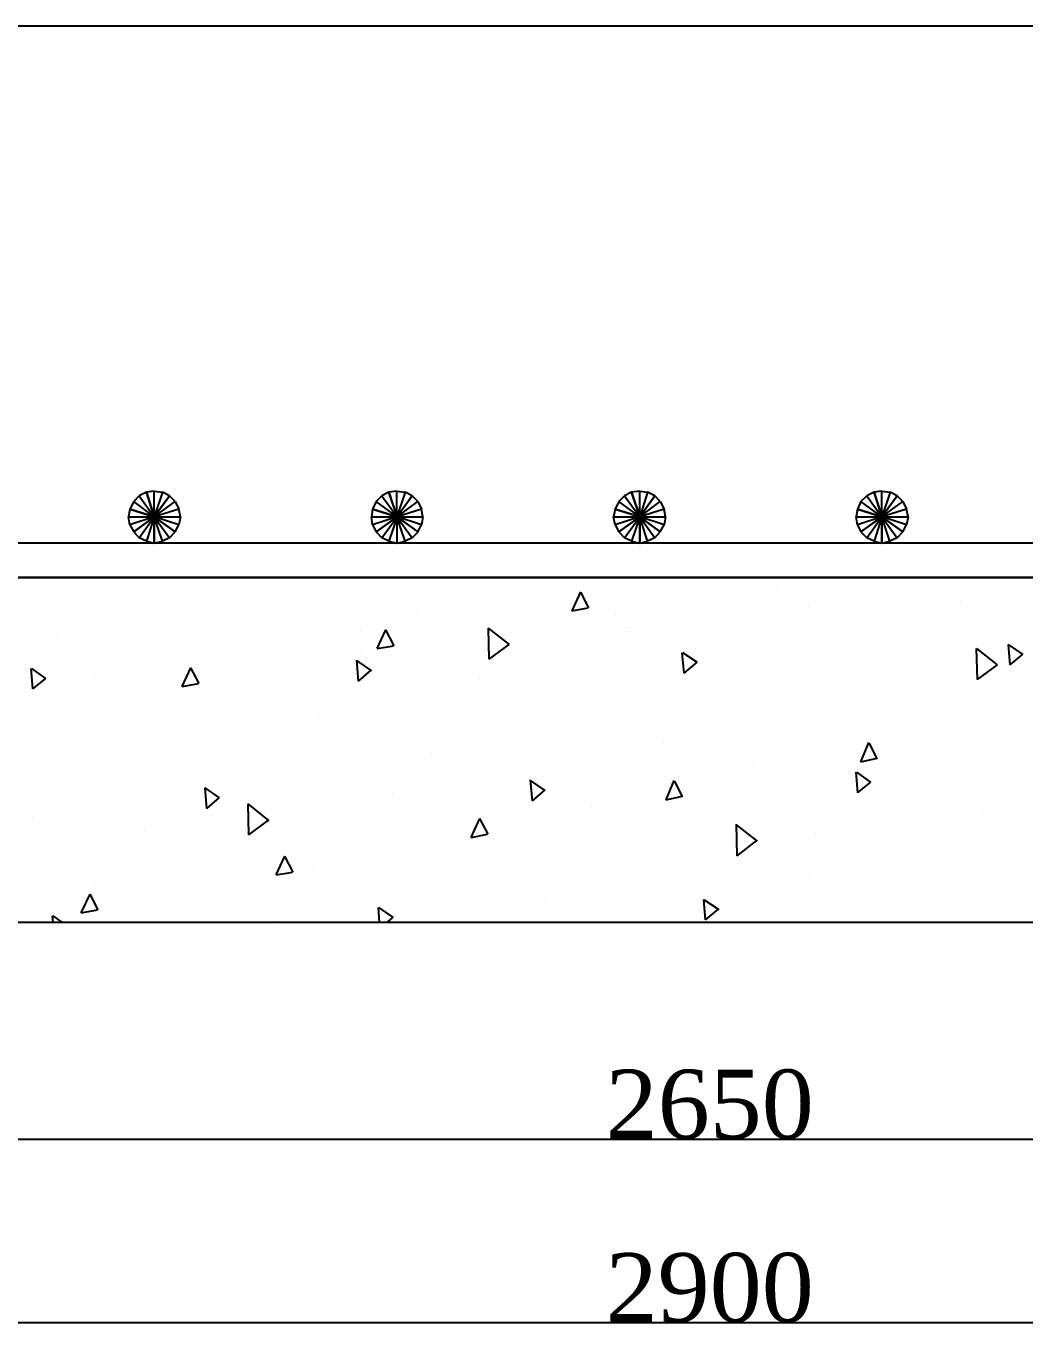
# Model space of a CAD drawing. Header units: millimetres. Extents: x -23396 to 106750, y 116 to 66281.
# Drawn here: x 30090 to 33712, y 57027 to 61775 of the extents above; entities that cross this region are included whole.
import ezdxf

# ---------------------------------------------------------------- set-up
doc = ezdxf.new("R2010")
doc.units = ezdxf.units.MM
doc.styles.add('Century Gothic$001H0', font='cent.shx')
doc.dimstyles.new('Copy of ISO-25', dxfattribs={"dimtxt": 250, "dimasz": 80, "dimexe": 1.25, "dimexo": 0.625, "dimtad": 1, "dimtxsty": 'Century Gothic$001H0', "dimblk": 'ARCHTICK', "dimcen": 2.5, "dimadec": 0, "dimazin": 0, "dimtfac": 1, "dimtmove": 0, "dimatfit": 3, "dimfxl": 1, "dimarcsym": 0})

# ---------------------------------------------------------------- blocks, each defined once
blk = doc.blocks.new('_ArchTick')
at = {"color": 0, "linetype": 'ByBlock', "const_width": 0.15}
blk.add_lwpolyline([(-0.5, -0.5), (0.5, 0.5)], dxfattribs=at)
blk = doc.blocks.new('*D56')
at = {"color": 0, "lineweight": -2, "transparency": 16777216}
for p, q in [((25819.2, 58523.4), (25819.2, 57069.7)), ((39319.3, 58523.4), (39319.3, 57069.7)), ((25819.2, 57071), (39319.3, 57071))]:
    blk.add_line(p, q, dxfattribs=at)
at = {"layer": 'Defpoints', "color": 0, "transparency": 16777216}
for p in [(25819.2, 58524), (39319.3, 58524), (39319.3, 57071)]:
    blk.add_point(p, dxfattribs=at)
at = {"color": 0, "lineweight": -2, "transparency": 16777216, "xscale": 80, "yscale": 80, "zscale": 80, "rotation": 180}
blk.add_blockref('_ArchTick', (25819.2, 57071), dxfattribs=at)
at = {"color": 0, "lineweight": -2, "transparency": 16777216, "xscale": 80, "yscale": 80, "zscale": 80}
blk.add_blockref('_ArchTick', (39319.3, 57071), dxfattribs=at)
at = {"color": 0, "transparency": 16777216, "insert": (32569.2, 57196.6), "char_height": 250, "attachment_point": 5, "style": 'Century Gothic$001H0'}
blk.add_mtext('2900', dxfattribs=at)
blk = doc.blocks.new('*D57')
at = {"color": 0, "lineweight": -2, "transparency": 16777216}
for p, q in [((26443.6, 59774.4), (26443.6, 57735.2)), ((38694.9, 59774.4), (38694.9, 57735.2)), ((26443.6, 57736.5), (38694.9, 57736.5))]:
    blk.add_line(p, q, dxfattribs=at)
at = {"layer": 'Defpoints', "color": 0, "transparency": 16777216}
for p in [(26443.6, 59775), (38694.9, 59775), (38694.9, 57736.5)]:
    blk.add_point(p, dxfattribs=at)
at = {"color": 0, "lineweight": -2, "transparency": 16777216, "xscale": 80, "yscale": 80, "zscale": 80, "rotation": 180}
blk.add_blockref('_ArchTick', (26443.6, 57736.5), dxfattribs=at)
at = {"color": 0, "lineweight": -2, "transparency": 16777216, "xscale": 80, "yscale": 80, "zscale": 80}
blk.add_blockref('_ArchTick', (38694.9, 57736.5), dxfattribs=at)
at = {"color": 0, "transparency": 16777216, "insert": (32569.2, 57862.1), "char_height": 250, "attachment_point": 5, "style": 'Century Gothic$001H0'}
blk.add_mtext('2650', dxfattribs=at)

msp = doc.modelspace()

# ---------------------------------------------------------------- linework, layer by layer
at = {"color": 0}
for p, q in [((38694.852, 61775.228), (26443.602, 61775.228)), ((30480.052, 60050.128), (30499.102, 60071.278)), ((30480.052, 60050.128), (30499.102, 60071.278)), ((30526.452, 60083.978), (30499.102, 60071.278)), ((30526.452, 60083.978), (30499.102, 60071.278)), ((30499.102, 60071.278), (30554.152, 59995.078)), ((30499.102, 60071.278), (30554.152, 59995.078)), ((30499.102, 60071.278), (30554.152, 59995.078)), ((30499.102, 60071.278), (30554.152, 59995.078)), ((30553.952, 60088.228), (30526.452, 60083.828)), ((30553.952, 60088.228), (30526.452, 60083.828)), ((30554.152, 59995.078), (30526.452, 60083.978)), ((30554.152, 59995.078), (30526.452, 60083.978)), ((30526.452, 60083.828), (30553.952, 59994.928)), ((30553.952, 59994.928), (30553.952, 60088.228)), ((30553.952, 60088.228), (30583.802, 60083.828)), ((30553.952, 59994.928), (30553.952, 60088.228)), ((30553.952, 59994.928), (30553.952, 60088.228)), ((30553.952, 60088.228), (30583.802, 60083.828)), ((30553.952, 59994.928), (30553.952, 60088.228)), ((30583.802, 60083.828), (30553.952, 59994.928)), ((30583.802, 60083.828), (30553.952, 59994.928)), ((30583.802, 60083.828), (30553.952, 59994.928)), ((30583.802, 60083.828), (30553.952, 59994.928)), ((30609.202, 60071.278), (30553.952, 59995.078)), ((30553.952, 59994.928), (30609.002, 60071.278)), ((30553.952, 59994.928), (30609.002, 60071.278)), ((30609.002, 60071.278), (30583.802, 60083.828)), ((30609.002, 60071.278), (30583.802, 60083.828)), ((30630.152, 60050.128), (30609.202, 60071.278)), ((30630.152, 60050.128), (30609.202, 60071.278)), ((31358.652, 60050.128), (31379.802, 60071.278)), ((31358.652, 60050.128), (31379.802, 60071.278)), ((31405.202, 60084.178), (31379.802, 60071.278)), ((31405.202, 60084.178), (31379.802, 60071.278)), ((31379.802, 60071.278), (31434.852, 59995.278)), ((31379.802, 60071.278), (31434.852, 59995.278)), ((31379.802, 60071.278), (31434.852, 59995.278)), ((31379.802, 60071.278), (31434.852, 59995.278)), ((31434.702, 60088.228), (31405.052, 60083.828)), ((31434.702, 60088.228), (31405.052, 60083.828)), ((31405.052, 60083.828), (31434.702, 59995.078)), ((31434.852, 59995.278), (31405.202, 60084.178)), ((31434.852, 59995.278), (31405.202, 60084.178)), ((31434.702, 59995.078), (31434.702, 60088.228)), ((31434.702, 60088.228), (31464.302, 60083.828)), ((31434.702, 59995.078), (31434.702, 60088.228)), ((31434.702, 59995.078), (31434.702, 60088.228)), ((31434.702, 60088.228), (31464.302, 60083.828)), ((31434.702, 59995.078), (31434.702, 60088.228)), ((31464.302, 60083.828), (31434.702, 59995.078)), ((31464.302, 60083.828), (31434.702, 59995.078)), ((31464.302, 60083.828), (31434.702, 59995.078)), ((31464.302, 60083.828), (31434.702, 59995.078)), ((31434.702, 59995.078), (31489.702, 60071.278)), ((31434.702, 59995.078), (31489.702, 60071.278)), ((31489.902, 60071.478), (31434.852, 59995.078)), ((31489.702, 60071.278), (31464.302, 60083.828)), ((31489.702, 60071.278), (31464.302, 60083.828)), ((31510.902, 60050.128), (31489.902, 60071.478)), ((31510.902, 60050.128), (31489.902, 60071.478)), ((32239.002, 60049.928), (32260.202, 60071.278)), ((32239.002, 60049.928), (32260.202, 60071.278)), ((32285.602, 60083.828), (32260.202, 60071.278)), ((32285.602, 60083.828), (32260.202, 60071.278)), ((32260.202, 60071.278), (32315.202, 59995.078)), ((32260.202, 60071.278), (32315.202, 59995.078)), ((32260.202, 60071.278), (32315.202, 59995.078)), ((32260.202, 60071.278), (32315.202, 59995.078)), ((32315.202, 59995.078), (32285.602, 60083.828)), ((32315.202, 59995.078), (32285.602, 60083.828)), ((32315.202, 60088.228), (32285.752, 60084.178)), ((32315.202, 60088.228), (32285.752, 60084.178)), ((32285.752, 60084.178), (32315.202, 59995.078)), ((32315.202, 59995.078), (32315.202, 60088.228)), ((32315.202, 60088.228), (32342.902, 60084.178)), ((32315.202, 59995.078), (32315.202, 60088.228)), ((32315.202, 59995.078), (32315.202, 60088.228)), ((32315.202, 60088.228), (32342.902, 60084.178)), ((32315.202, 59995.078), (32315.202, 60088.228)), ((32342.902, 60084.178), (32315.202, 59995.078)), ((32342.902, 60084.178), (32315.202, 59995.078)), ((32342.902, 60084.178), (32315.202, 59995.078)), ((32342.902, 60084.178), (32315.202, 59995.078)), ((32370.252, 60071.278), (32315.202, 59995.078)), ((32315.202, 59995.078), (32370.252, 60071.278)), ((32315.202, 59995.078), (32370.252, 60071.278)), ((32370.252, 60071.278), (32342.902, 60084.178)), ((32370.252, 60071.278), (32342.902, 60084.178)), ((32389.302, 60049.928), (32370.252, 60071.278)), ((32389.302, 60049.928), (32370.252, 60071.278)), ((33117.252, 60050.128), (33138.602, 60071.128)), ((33117.252, 60050.128), (33138.602, 60071.128)), ((33165.952, 60083.978), (33138.602, 60071.128)), ((33165.952, 60083.978), (33138.602, 60071.128)), ((33138.602, 60071.128), (33193.452, 59994.928)), ((33138.602, 60071.128), (33193.452, 59994.928)), ((33138.602, 60071.128), (33193.452, 59994.928)), ((33138.602, 60071.128), (33193.452, 59994.928)), ((33193.452, 59994.928), (33165.952, 60083.978)), ((33193.452, 59994.928), (33165.952, 60083.978)), ((33193.652, 60088.228), (33166.302, 60083.978)), ((33193.652, 60088.228), (33166.302, 60083.978)), ((33166.302, 60083.978), (33193.652, 59995.278)), ((33193.652, 59995.278), (33193.652, 60088.228)), ((33193.652, 60088.228), (33223.452, 60083.978)), ((33193.652, 59995.278), (33193.652, 60088.228)), ((33193.652, 59995.278), (33193.652, 60088.228)), ((33193.652, 60088.228), (33223.452, 60083.978)), ((33193.652, 59995.278), (33193.652, 60088.228)), ((33223.452, 60083.978), (33193.652, 59995.278)), ((33223.452, 60083.978), (33193.652, 59995.278)), ((33223.452, 60083.978), (33193.652, 59995.278)), ((33223.452, 60083.978), (33193.652, 59995.278)), ((33193.652, 59995.278), (33248.652, 60071.278)), ((33193.652, 59995.278), (33248.652, 60071.278)), ((33248.852, 60071.278), (33193.802, 59995.078)), ((33248.652, 60071.278), (33223.452, 60083.978)), ((33248.652, 60071.278), (33223.452, 60083.978)), ((33270.002, 60050.278), (33248.852, 60071.278)), ((33270.002, 60050.278), (33248.852, 60071.278)), ((30465.252, 60022.428), (30461.002, 59995.078)), ((30465.252, 60022.428), (30461.002, 59995.078)), ((30480.052, 60050.128), (30465.252, 60022.428)), ((30480.052, 60050.128), (30465.252, 60022.428)), ((30465.252, 60022.428), (30554.152, 59995.078)), ((30554.152, 59995.078), (30465.252, 60022.428)), ((30554.152, 59995.078), (30465.252, 60022.428)), ((30554.152, 59995.078), (30480.052, 60050.128)), ((30554.152, 59995.078), (30480.052, 60050.128)), ((30554.152, 59995.078), (30480.052, 60050.128)), ((30554.152, 59995.078), (30480.052, 60050.128)), ((30553.952, 59995.078), (30630.152, 60050.128)), ((30553.952, 59995.078), (30630.152, 60050.128)), ((30553.952, 59995.078), (30630.152, 60050.128)), ((30553.952, 59995.078), (30630.152, 60050.128)), ((30642.852, 60022.628), (30553.952, 59995.078)), ((30642.852, 60022.628), (30553.952, 59995.078)), ((30642.852, 60022.628), (30553.952, 59995.078)), ((30642.852, 60022.628), (30553.952, 59995.078)), ((30630.152, 60050.128), (30642.852, 60022.628)), ((30630.152, 60050.128), (30642.852, 60022.628)), ((30649.202, 59995.078), (30642.852, 60022.628)), ((30649.202, 59995.078), (30642.852, 60022.628)), ((31345.952, 60022.778), (31341.702, 59995.278)), ((31345.952, 60022.778), (31341.702, 59995.278)), ((31358.652, 60050.128), (31345.952, 60022.778)), ((31358.652, 60050.128), (31345.952, 60022.778)), ((31345.952, 60022.778), (31434.852, 59995.278)), ((31434.852, 59995.278), (31345.952, 60022.778)), ((31434.852, 59995.278), (31345.952, 60022.778)), ((31434.852, 59995.278), (31358.652, 60050.128)), ((31434.852, 59995.278), (31358.652, 60050.128)), ((31434.852, 59995.278), (31358.652, 60050.128)), ((31434.852, 59995.278), (31358.652, 60050.128)), ((31434.852, 59995.078), (31510.902, 60050.128)), ((31434.852, 59995.078), (31510.902, 60050.128)), ((31434.852, 59995.078), (31510.902, 60050.128)), ((31434.852, 59995.078), (31510.902, 60050.128)), ((31523.752, 60022.778), (31434.852, 59995.078)), ((31523.752, 60022.778), (31434.852, 59995.078)), ((31523.752, 60022.778), (31434.852, 59995.078)), ((31523.752, 60022.778), (31434.852, 59995.078)), ((31510.902, 60050.128), (31523.752, 60022.778)), ((31510.902, 60050.128), (31523.752, 60022.778)), ((31528.002, 59995.078), (31523.752, 60022.778)), ((31528.002, 59995.078), (31523.752, 60022.778)), ((32226.302, 60022.428), (32219.952, 59995.078)), ((32226.302, 60022.428), (32219.952, 59995.078)), ((32239.002, 60049.928), (32226.302, 60022.428)), ((32239.002, 60049.928), (32226.302, 60022.428)), ((32226.302, 60022.428), (32315.202, 59995.078)), ((32315.202, 59995.078), (32226.302, 60022.428)), ((32315.202, 59995.078), (32226.302, 60022.428)), ((32315.202, 59995.078), (32239.002, 60049.928)), ((32315.202, 59995.078), (32239.002, 60049.928)), ((32315.202, 59995.078), (32239.002, 60049.928)), ((32315.202, 59995.078), (32239.002, 60049.928)), ((32315.202, 59995.078), (32389.302, 60049.928)), ((32315.202, 59995.078), (32389.302, 60049.928)), ((32315.202, 59995.078), (32389.302, 60049.928)), ((32315.202, 59995.078), (32389.302, 60049.928)), ((32403.952, 60022.628), (32315.202, 59995.078)), ((32403.952, 60022.628), (32315.202, 59995.078)), ((32403.952, 60022.628), (32315.202, 59995.078)), ((32403.952, 60022.628), (32315.202, 59995.078)), ((32389.302, 60049.928), (32403.952, 60022.628)), ((32389.302, 60049.928), (32403.952, 60022.628)), ((32408.352, 59995.078), (32403.952, 60022.628)), ((32408.352, 59995.078), (32403.952, 60022.628)), ((33104.752, 60022.428), (33100.502, 59994.928)), ((33104.752, 60022.428), (33100.502, 59994.928)), ((33117.252, 60050.128), (33104.752, 60022.428)), ((33117.252, 60050.128), (33104.752, 60022.428)), ((33104.752, 60022.428), (33193.452, 59994.928)), ((33193.452, 59994.928), (33104.752, 60022.428)), ((33193.452, 59994.928), (33104.752, 60022.428)), ((33193.452, 59994.928), (33117.252, 60050.128)), ((33193.452, 59994.928), (33117.252, 60050.128)), ((33193.452, 59994.928), (33117.252, 60050.128)), ((33193.452, 59994.928), (33117.252, 60050.128)), ((33193.802, 59995.078), (33270.002, 60050.278)), ((33193.802, 59995.078), (33270.002, 60050.278)), ((33193.802, 59995.078), (33270.002, 60050.278)), ((33193.802, 59995.078), (33270.002, 60050.278)), ((33282.702, 60022.628), (33193.802, 59995.078)), ((33282.702, 60022.628), (33193.802, 59995.078)), ((33282.702, 60022.628), (33193.802, 59995.078)), ((33282.702, 60022.628), (33193.802, 59995.078)), ((33270.002, 60050.278), (33282.702, 60022.628)), ((33270.002, 60050.278), (33282.702, 60022.628)), ((33288.902, 59995.078), (33282.702, 60022.628)), ((33288.902, 59995.078), (33282.702, 60022.628)), ((30461.002, 59995.078), (30554.152, 59995.078)), ((30461.002, 59995.078), (30554.152, 59995.078)), ((30465.252, 59965.478), (30461.002, 59995.078)), ((30461.002, 59995.078), (30554.152, 59995.078)), ((30461.002, 59995.078), (30554.152, 59995.078)), ((30465.252, 59965.478), (30461.002, 59995.078)), ((30554.152, 59995.078), (30465.252, 59965.478)), ((30554.152, 59995.078), (30465.252, 59965.478)), ((30554.152, 59995.078), (30465.252, 59965.478)), ((30554.152, 59995.078), (30465.252, 59965.478)), ((30480.052, 59940.078), (30554.152, 59995.078)), ((30554.152, 59995.078), (30480.052, 59940.078)), ((30554.152, 59995.078), (30480.052, 59940.078)), ((30499.102, 59918.878), (30554.152, 59995.078)), ((30499.102, 59918.878), (30554.152, 59995.078)), ((30499.102, 59918.878), (30554.152, 59995.078)), ((30499.102, 59918.878), (30554.152, 59995.078)), ((30554.152, 59995.078), (30526.452, 59906.178)), ((30554.152, 59995.078), (30526.452, 59906.178)), ((30554.152, 59995.078), (30526.452, 59906.178)), ((30554.152, 59995.078), (30526.452, 59906.178)), ((30553.952, 59995.078), (30649.202, 59995.078)), ((30553.952, 59995.078), (30649.202, 59995.078)), ((30642.852, 59965.478), (30553.952, 59995.078)), ((30553.952, 59995.078), (30630.152, 59939.878)), ((30642.852, 59965.478), (30553.952, 59995.078)), ((30553.952, 59995.078), (30649.202, 59995.078)), ((30642.852, 59965.478), (30553.952, 59995.078)), ((30553.952, 59995.078), (30630.152, 59939.878)), ((30642.852, 59965.478), (30553.952, 59995.078)), ((30553.952, 59995.078), (30649.202, 59995.078)), ((30554.152, 59899.828), (30554.152, 59995.078)), ((30583.802, 59906.178), (30554.152, 59995.078)), ((30554.152, 59995.078), (30554.152, 59899.828)), ((30583.802, 59906.178), (30554.152, 59995.078)), ((30554.152, 59995.078), (30609.002, 59918.878)), ((30554.152, 59995.078), (30609.002, 59918.878)), ((30583.802, 59906.178), (30554.152, 59995.078)), ((30554.152, 59995.078), (30554.152, 59899.828)), ((30583.802, 59906.178), (30554.152, 59995.078)), ((30554.152, 59995.078), (30609.002, 59918.878)), ((30554.152, 59995.078), (30609.002, 59918.878)), ((30630.352, 59940.078), (30554.152, 59995.078)), ((30649.202, 59995.078), (30642.852, 59965.478)), ((31341.702, 59995.278), (31434.852, 59995.278)), ((31341.702, 59995.278), (31434.852, 59995.278)), ((31345.952, 59965.628), (31341.702, 59995.278)), ((31341.702, 59995.278), (31434.852, 59995.278)), ((31341.702, 59995.278), (31434.852, 59995.278)), ((31345.952, 59965.628), (31341.702, 59995.278)), ((31434.852, 59995.278), (31345.952, 59965.628)), ((31434.852, 59995.278), (31345.952, 59965.628)), ((31434.852, 59995.278), (31345.952, 59965.628)), ((31434.852, 59995.278), (31345.952, 59965.628)), ((31358.652, 59940.078), (31434.852, 59995.278)), ((31434.852, 59995.278), (31358.652, 59940.078)), ((31434.852, 59995.278), (31358.652, 59940.078)), ((31379.802, 59918.878), (31434.852, 59995.278)), ((31379.802, 59918.878), (31434.852, 59995.278)), ((31379.802, 59918.878), (31434.852, 59995.278)), ((31379.802, 59918.878), (31434.852, 59995.278)), ((31434.852, 59995.278), (31405.202, 59906.178)), ((31434.852, 59995.278), (31405.202, 59906.178)), ((31434.852, 59995.278), (31405.202, 59906.178)), ((31434.852, 59995.278), (31405.202, 59906.178)), ((31464.302, 59906.378), (31434.702, 59995.278)), ((31434.702, 59995.278), (31434.702, 59899.828)), ((31464.302, 59906.378), (31434.702, 59995.278)), ((31434.702, 59995.278), (31489.702, 59918.878)), ((31434.702, 59995.278), (31489.702, 59918.878)), ((31464.302, 59906.378), (31434.702, 59995.278)), ((31434.702, 59995.278), (31434.702, 59899.828)), ((31464.302, 59906.378), (31434.702, 59995.278)), ((31434.702, 59995.278), (31489.702, 59918.878)), ((31434.702, 59995.278), (31489.702, 59918.878)), ((31511.052, 59940.228), (31434.702, 59995.278)), ((31434.852, 59899.828), (31434.852, 59995.278)), ((31434.852, 59995.078), (31528.002, 59995.078)), ((31434.852, 59995.078), (31528.002, 59995.078)), ((31523.752, 59965.478), (31434.852, 59995.078)), ((31434.852, 59995.078), (31510.902, 59940.228)), ((31523.752, 59965.478), (31434.852, 59995.078)), ((31434.852, 59995.078), (31528.002, 59995.078)), ((31523.752, 59965.478), (31434.852, 59995.078)), ((31434.852, 59995.078), (31510.902, 59940.228)), ((31523.752, 59965.478), (31434.852, 59995.078)), ((31434.852, 59995.078), (31528.002, 59995.078)), ((31528.002, 59995.078), (31523.752, 59965.478)), ((32219.952, 59995.078), (32315.202, 59995.078)), ((32219.952, 59995.078), (32315.202, 59995.078)), ((32226.302, 59965.478), (32219.952, 59995.078)), ((32219.952, 59995.078), (32315.202, 59995.078)), ((32219.952, 59995.078), (32315.202, 59995.078)), ((32226.302, 59965.478), (32219.952, 59995.078)), ((32315.202, 59995.078), (32226.302, 59965.478)), ((32315.202, 59995.078), (32226.302, 59965.478)), ((32315.202, 59995.078), (32226.302, 59965.478)), ((32315.202, 59995.078), (32226.302, 59965.478)), ((32239.002, 59940.078), (32315.202, 59995.078)), ((32315.202, 59995.078), (32239.002, 59940.078)), ((32315.202, 59995.078), (32239.002, 59940.078)), ((32260.202, 59918.878), (32315.202, 59995.078)), ((32260.202, 59918.878), (32315.202, 59995.078)), ((32260.202, 59918.878), (32315.202, 59995.078)), ((32260.202, 59918.878), (32315.202, 59995.078)), ((32315.202, 59995.078), (32285.602, 59906.178)), ((32315.202, 59995.078), (32285.602, 59906.178)), ((32315.202, 59995.078), (32285.602, 59906.178)), ((32315.202, 59995.078), (32285.602, 59906.178)), ((32315.202, 59995.078), (32408.352, 59995.078)), ((32315.202, 59995.078), (32408.352, 59995.078)), ((32315.202, 59899.828), (32315.202, 59995.078)), ((32403.952, 59965.478), (32315.202, 59995.078)), ((32315.202, 59995.078), (32389.302, 59939.878)), ((32403.952, 59965.478), (32315.202, 59995.078)), ((32315.202, 59995.078), (32408.352, 59995.078)), ((32403.952, 59965.478), (32315.202, 59995.078)), ((32315.202, 59995.078), (32389.302, 59939.878)), ((32403.952, 59965.478), (32315.202, 59995.078)), ((32315.202, 59995.078), (32408.352, 59995.078)), ((32342.902, 59906.178), (32315.402, 59995.078)), ((32315.402, 59995.078), (32315.402, 59899.828)), ((32342.902, 59906.178), (32315.402, 59995.078)), ((32315.402, 59995.078), (32370.252, 59918.878)), ((32315.402, 59995.078), (32370.252, 59918.878)), ((32342.902, 59906.178), (32315.402, 59995.078)), ((32315.402, 59995.078), (32315.402, 59899.828)), ((32342.902, 59906.178), (32315.402, 59995.078)), ((32315.402, 59995.078), (32370.252, 59918.878)), ((32315.402, 59995.078), (32370.252, 59918.878)), ((32389.302, 59940.078), (32315.402, 59995.078)), ((32408.352, 59995.078), (32403.952, 59965.478)), ((33100.502, 59994.928), (33193.452, 59994.928)), ((33100.502, 59994.928), (33193.452, 59994.928)), ((33104.752, 59965.478), (33100.502, 59994.928)), ((33100.502, 59994.928), (33193.452, 59994.928)), ((33100.502, 59994.928), (33193.452, 59994.928)), ((33104.752, 59965.478), (33100.502, 59994.928)), ((33193.452, 59994.928), (33104.752, 59965.478)), ((33193.452, 59994.928), (33104.752, 59965.478)), ((33193.452, 59994.928), (33104.752, 59965.478)), ((33193.452, 59994.928), (33104.752, 59965.478)), ((33117.252, 59939.878), (33193.452, 59994.928)), ((33193.452, 59994.928), (33117.252, 59939.878)), ((33193.452, 59994.928), (33117.252, 59939.878)), ((33138.602, 59918.878), (33193.452, 59994.928)), ((33138.602, 59918.878), (33193.452, 59994.928)), ((33138.602, 59918.878), (33193.452, 59994.928)), ((33138.602, 59918.878), (33193.452, 59994.928)), ((33193.452, 59994.928), (33165.952, 59906.028)), ((33193.452, 59994.928), (33165.952, 59906.028)), ((33193.452, 59994.928), (33165.952, 59906.028)), ((33193.452, 59994.928), (33165.952, 59906.028)), ((33223.102, 59906.178), (33193.452, 59995.078)), ((33193.452, 59995.078), (33193.452, 59899.828)), ((33223.102, 59906.178), (33193.452, 59995.078)), ((33193.452, 59995.078), (33248.652, 59918.728)), ((33193.452, 59995.078), (33248.652, 59918.728)), ((33223.102, 59906.178), (33193.452, 59995.078)), ((33193.452, 59995.078), (33193.452, 59899.828)), ((33223.102, 59906.178), (33193.452, 59995.078)), ((33193.452, 59995.078), (33248.652, 59918.728)), ((33193.452, 59995.078), (33248.652, 59918.728)), ((33269.652, 59939.878), (33193.452, 59995.078)), ((33193.452, 59899.678), (33193.452, 59994.928)), ((33193.802, 59995.078), (33288.902, 59995.078)), ((33193.802, 59995.078), (33288.902, 59995.078)), ((33282.702, 59965.628), (33193.802, 59995.078)), ((33193.802, 59995.078), (33270.002, 59940.078)), ((33282.702, 59965.628), (33193.802, 59995.078)), ((33193.802, 59995.078), (33288.902, 59995.078)), ((33282.702, 59965.628), (33193.802, 59995.078)), ((33193.802, 59995.078), (33270.002, 59940.078)), ((33282.702, 59965.628), (33193.802, 59995.078)), ((33193.802, 59995.078), (33288.902, 59995.078)), ((33288.902, 59995.078), (33282.702, 59965.628)), ((30465.252, 59965.478), (30480.052, 59940.078)), ((30465.252, 59965.478), (30480.052, 59940.078)), ((30480.052, 59940.078), (30499.102, 59918.878)), ((30480.052, 59940.078), (30499.102, 59918.878)), ((30609.002, 59918.878), (30630.352, 59940.078)), ((30609.002, 59918.878), (30630.352, 59940.078)), ((30630.152, 59939.878), (30642.852, 59965.478)), ((30630.152, 59939.878), (30642.852, 59965.478)), ((31345.952, 59965.628), (31358.652, 59940.078)), ((31345.952, 59965.628), (31358.652, 59940.078)), ((31358.652, 59940.078), (31379.802, 59918.878)), ((31358.652, 59940.078), (31379.802, 59918.878)), ((31489.702, 59918.878), (31511.052, 59940.228)), ((31489.702, 59918.878), (31511.052, 59940.228)), ((31510.902, 59940.228), (31523.752, 59965.478)), ((31510.902, 59940.228), (31523.752, 59965.478)), ((32226.302, 59965.478), (32239.002, 59940.078)), ((32226.302, 59965.478), (32239.002, 59940.078)), ((32239.002, 59940.078), (32260.202, 59918.878)), ((32239.002, 59940.078), (32260.202, 59918.878)), ((32370.252, 59918.878), (32389.302, 59940.078)), ((32370.252, 59918.878), (32389.302, 59940.078)), ((32389.302, 59939.878), (32403.952, 59965.478)), ((32389.302, 59939.878), (32403.952, 59965.478)), ((33104.752, 59965.478), (33117.252, 59939.878)), ((33104.752, 59965.478), (33117.252, 59939.878)), ((33117.252, 59939.878), (33138.602, 59918.878)), ((33117.252, 59939.878), (33138.602, 59918.878)), ((33248.652, 59918.728), (33269.652, 59939.878)), ((33248.652, 59918.728), (33269.652, 59939.878)), ((33270.002, 59940.078), (33282.702, 59965.628)), ((33270.002, 59940.078), (33282.702, 59965.628)), ((26570.602, 59900.028), (38570.152, 59900.028)), ((30526.452, 59906.178), (30499.102, 59918.878)), ((30526.452, 59906.178), (30499.102, 59918.878)), ((30526.452, 59906.178), (30554.152, 59899.828)), ((30526.452, 59906.178), (30554.152, 59899.828)), ((30554.152, 59899.828), (30583.802, 59906.178)), ((30554.152, 59899.828), (30583.802, 59906.178)), ((30609.002, 59918.878), (30583.802, 59906.178)), ((30609.002, 59918.878), (30583.802, 59906.178)), ((31405.202, 59906.178), (31379.802, 59918.878)), ((31405.202, 59906.178), (31379.802, 59918.878)), ((31405.202, 59906.178), (31434.852, 59899.828)), ((31405.202, 59906.178), (31434.852, 59899.828)), ((31434.702, 59899.828), (31464.302, 59906.378)), ((31434.702, 59899.828), (31464.302, 59906.378)), ((31489.702, 59918.878), (31464.302, 59906.378)), ((31489.702, 59918.878), (31464.302, 59906.378)), ((32285.602, 59906.178), (32260.202, 59918.878)), ((32285.602, 59906.178), (32260.202, 59918.878)), ((32285.602, 59906.178), (32315.202, 59899.828)), ((32285.602, 59906.178), (32315.202, 59899.828)), ((32315.402, 59899.828), (32342.902, 59906.178)), ((32315.402, 59899.828), (32342.902, 59906.178)), ((32370.252, 59918.878), (32342.902, 59906.178)), ((32370.252, 59918.878), (32342.902, 59906.178)), ((33165.952, 59906.028), (33138.602, 59918.878)), ((33165.952, 59906.028), (33138.602, 59918.878)), ((33165.952, 59906.028), (33193.452, 59899.678)), ((33165.952, 59906.028), (33193.452, 59899.678)), ((33193.452, 59899.828), (33223.102, 59906.178)), ((33193.452, 59899.828), (33223.102, 59906.178)), ((33248.652, 59918.728), (33223.102, 59906.178)), ((33248.652, 59918.728), (33223.102, 59906.178)), ((39319.252, 59774.978), (25819.152, 59774.978)), ((26443.602, 59774.978), (38694.852, 59774.978)), ((32810.502, 59736.878), (32810.502, 59736.878)), ((30687.502, 59715.878), (30687.502, 59715.878)), ((30738.452, 59722.228), (30738.452, 59722.228)), ((31455.852, 59698.778), (31455.852, 59698.778)), ((32069.702, 59654.328), (32101.602, 59722.228)), ((32131.252, 59664.878), (32101.602, 59722.028)), ((33170.152, 59717.828), (33170.152, 59717.828)), ((33477.252, 59690.478), (33477.252, 59690.478)), ((33701.452, 59694.528), (33701.452, 59694.528)), ((31504.702, 59654.328), (31504.702, 59654.328)), ((32069.502, 59654.328), (32128.752, 59664.878)), ((32742.602, 59658.528), (32742.602, 59658.528)), ((32926.952, 59664.878), (32926.952, 59664.878)), ((33221.152, 59656.428), (33221.152, 59656.428)), ((33578.852, 59668.928), (33578.852, 59668.928)), ((30496.802, 59620.428), (30496.802, 59620.428)), ((31549.002, 59632.978), (31549.002, 59632.978)), ((31900.352, 59620.428), (31900.352, 59620.428)), ((32226.302, 59635.278), (32226.302, 59635.278)), ((32740.652, 59616.378), (32740.652, 59616.378)), ((30198.552, 59563.278), (30198.552, 59563.278)), ((30325.552, 59552.728), (30325.552, 59552.728)), ((30649.202, 59567.328), (30649.202, 59567.328)), ((31168.002, 59588.678), (31168.002, 59588.678)), ((31303.452, 59577.928), (31303.452, 59577.928)), ((31362.902, 59516.728), (31394.452, 59584.478)), ((31424.102, 59527.328), (31394.652, 59584.478)), ((31843.002, 59531.378), (31766.802, 59590.628)), ((31769.102, 59478.778), (31767.152, 59590.978)), ((32262.302, 59577.928), (32262.302, 59577.928)), ((32272.902, 59577.928), (32272.902, 59577.928)), ((31362.552, 59516.728), (31421.802, 59527.328)), ((31769.102, 59478.628), (31841.102, 59531.528)), ((31781.802, 59538.078), (31781.802, 59538.078)), ((32476.102, 59427.978), (32469.752, 59501.928)), ((32524.752, 59465.928), (32471.852, 59501.928)), ((33540.752, 59404.528), (33536.552, 59516.728)), ((33538.452, 59525.178), (33538.452, 59525.178)), ((33612.752, 59457.478), (33538.652, 59516.728)), ((33659.302, 59457.478), (33652.952, 59531.528)), ((33705.852, 59495.578), (33652.952, 59531.378)), ((30821.002, 59457.628), (30821.002, 59457.628)), ((30964.802, 59476.328), (30964.802, 59476.328)), ((31295.002, 59398.378), (31288.652, 59474.578)), ((31343.652, 59436.278), (31290.552, 59472.278)), ((31301.352, 59497.678), (31301.352, 59497.678)), ((32476.102, 59427.978), (32522.802, 59465.928)), ((33037.152, 59493.628), (33037.152, 59493.628)), ((33540.752, 59404.378), (33612.752, 59457.478)), ((33659.452, 59457.628), (33703.902, 59495.728)), ((30113.902, 59370.678), (30107.552, 59444.778)), ((30160.452, 59408.778), (30109.652, 59444.928)), ((30113.902, 59370.828), (30160.452, 59408.778)), ((30342.502, 59419.378), (30342.502, 59419.378)), ((30655.752, 59379.128), (30687.502, 59446.878)), ((30717.152, 59389.728), (30687.502, 59446.878)), ((31295.002, 59398.378), (31341.552, 59438.428)), ((31733.152, 59408.778), (31733.152, 59408.778)), ((31917.302, 59440.328), (31917.302, 59440.328)), ((30655.902, 59379.328), (30715.202, 59389.728)), ((33468.602, 59391.828), (33468.602, 59391.828)), ((30293.952, 59353.728), (30293.952, 59353.728)), ((30425.052, 59317.778), (30425.052, 59317.778)), ((32499.552, 59334.878), (32499.552, 59334.878)), ((32507.852, 59313.528), (32507.852, 59313.528)), ((32776.652, 59355.878), (32776.652, 59355.878)), ((31155.302, 59271.178), (31155.302, 59271.178)), ((32533.052, 59302.778), (32533.052, 59302.778)), ((30909.752, 59216.178), (30909.752, 59216.178)), ((31191.252, 59233.078), (31191.252, 59233.078)), ((31549.002, 59233.078), (31549.002, 59233.078)), ((33263.302, 59247.728), (33263.302, 59247.728)), ((33460.352, 59220.578), (33460.352, 59220.578)), ((32402.002, 59175.928), (32402.002, 59175.928)), ((33117.252, 59106.078), (33146.902, 59175.928)), ((33136.652, 59207.678), (33136.652, 59207.678)), ((33176.852, 59116.828), (33149.352, 59173.828)), ((33314.302, 59190.578), (33314.302, 59190.578)), ((30588.002, 59154.778), (30588.002, 59154.778)), ((31559.552, 59137.828), (31559.552, 59137.828)), ((31885.552, 59152.678), (31885.552, 59152.678)), ((31959.452, 59165.178), (31959.452, 59165.178)), ((32833.802, 59150.528), (32833.802, 59150.528)), ((33117.452, 59106.078), (33176.852, 59118.978)), ((33144.952, 59163.228), (33144.952, 59163.228)), ((30308.602, 59082.828), (30308.602, 59082.828)), ((30653.652, 59074.328), (30653.652, 59074.328)), ((30825.102, 59106.078), (30825.102, 59106.078)), ((31523.602, 59078.728), (31523.602, 59078.728)), ((31874.952, 59072.228), (31874.952, 59072.228)), ((32355.452, 59112.428), (32355.452, 59112.428)), ((32725.652, 59091.078), (32725.652, 59091.078)), ((31394.452, 59034.128), (31394.452, 59034.128)), ((31972.502, 59002.378), (31919.402, 59038.528)), ((31925.902, 58964.428), (31919.552, 59040.628)), ((32410.652, 58968.528), (32440.252, 59038.528)), ((32469.902, 58979.278), (32442.202, 59036.228)), ((33107.002, 58993.928), (33100.652, 59067.978)), ((33153.602, 59032.028), (33102.602, 59067.978)), ((33107.002, 58994.078), (33153.602, 59032.028)), ((30744.652, 58936.778), (30738.452, 59011.028)), ((30791.402, 58974.878), (30738.452, 59011.028)), ((30914.152, 58994.078), (30914.152, 58994.078)), ((31417.752, 58989.828), (31417.752, 58989.828)), ((31925.902, 58964.428), (31972.502, 59004.678)), ((32382.952, 58996.028), (32382.952, 58996.028)), ((32410.452, 58968.528), (32469.902, 58981.228)), ((33491.902, 59004.478), (33491.902, 59004.478)), ((30435.802, 58955.828), (30435.802, 58955.828)), ((30744.652, 58936.778), (30789.102, 58974.878)), ((30970.952, 58892.128), (30894.752, 58953.678)), ((30897.202, 58841.528), (30894.952, 58953.878)), ((32139.552, 58940.828), (32139.552, 58940.828)), ((30111.602, 58904.828), (30111.602, 58904.828)), ((30761.752, 58909.428), (30761.752, 58909.428)), ((30896.852, 58841.528), (30969.002, 58894.428)), ((31703.502, 58830.928), (31735.252, 58900.578)), ((31764.902, 58843.628), (31735.252, 58900.778)), ((32186.102, 58921.928), (32186.102, 58921.928)), ((33561.752, 58926.178), (33561.752, 58926.178)), ((30518.152, 58856.328), (30518.152, 58856.328)), ((31703.502, 58831.078), (31762.752, 58843.778)), ((32600.952, 58847.878), (32600.952, 58847.878)), ((32742.602, 58818.228), (32666.402, 58877.478)), ((32668.852, 58765.328), (32666.752, 58879.628)), ((32952.352, 58845.728), (32952.352, 58845.728)), ((30880.102, 58830.928), (30880.102, 58830.928)), ((32668.852, 58765.328), (32740.652, 58820.328)), ((32751.252, 58803.428), (32751.252, 58803.428)), ((30996.552, 58695.478), (31028.302, 58763.178)), ((31057.902, 58706.028), (31028.302, 58763.178)), ((31642.102, 58769.378), (31642.102, 58769.378)), ((31644.052, 58746.078), (31644.052, 58746.078)), ((33636.002, 58761.078), (33636.002, 58761.078)), ((30996.702, 58695.478), (31055.802, 58706.028)), ((31129.702, 58716.428), (31129.702, 58716.428)), ((32795.502, 58722.778), (32795.502, 58722.778)), ((33119.702, 58737.778), (33119.702, 58737.778)), ((33407.402, 58727.228), (33407.402, 58727.228)), ((33612.752, 58718.728), (33612.752, 58718.728)), ((30340.202, 58661.428), (30340.202, 58661.428)), ((30681.152, 58691.378), (30681.152, 58691.378)), ((31218.802, 58655.428), (31218.802, 58655.428)), ((31542.652, 58670.078), (31542.652, 58670.078)), ((32061.402, 58691.378), (32061.402, 58691.378)), ((32412.602, 58678.528), (32412.602, 58678.528)), ((32448.552, 58646.778), (32448.552, 58646.778)), ((32926.952, 58687.178), (32926.952, 58687.178)), ((33369.152, 58665.628), (33369.152, 58665.628)), ((30289.402, 58557.678), (30321.302, 58625.428)), ((30350.952, 58568.478), (30321.302, 58625.628)), ((30484.302, 58623.328), (30484.302, 58623.328)), ((31968.102, 58606.578), (31968.102, 58606.578)), ((31991.352, 58634.078), (31991.352, 58634.078)), ((32554.402, 58532.478), (32548.052, 58606.578)), ((32602.902, 58568.278), (32550.002, 58604.278)), ((33178.802, 58602.478), (33178.802, 58602.478)), ((30289.552, 58557.878), (30348.852, 58568.478)), ((31106.752, 58587.528), (31106.752, 58587.528)), ((31371.202, 58524.028), (31367.102, 58576.928)), ((31421.802, 58540.778), (31368.902, 58576.728)), ((31487.752, 58568.478), (31487.752, 58568.478)), ((31745.852, 58579.028), (31745.852, 58579.028)), ((32554.402, 58532.628), (32600.952, 58570.728)), ((25819.152, 58524.028), (39319.252, 58524.028)), ((30187.802, 58524.028), (30185.652, 58547.278)), ((30219.702, 58524.028), (30187.952, 58547.278)), ((30367.902, 58547.278), (30367.902, 58547.278)), ((31007.302, 58528.228), (31007.302, 58528.228)), ((31400.802, 58524.028), (31419.852, 58541.128))]:
    msp.add_line(p, q, dxfattribs=at)

# ---------------------------------------------------------------- dimensions: what is measured, and where the dimension line sits
for base, p1, p2, text, picture, middle in [((38694.852, 57736.484), (26443.602, 59774.978), (38694.852, 59774.978), '2650', '*D57', (32569.227, 57862.109)), ((39319.252, 57070.975), (25819.152, 58524.028), (39319.252, 58524.028), '2900', '*D56', (32569.202, 57196.6))]:
    dim = msp.add_linear_dim(base=base, p1=p1, p2=p2, text=text, dimstyle='Copy of ISO-25')
    dim.commit()
    dim.dimension.update_dxf_attribs({"geometry": picture, "text_midpoint": middle})

doc.saveas('drawing.dxf')
